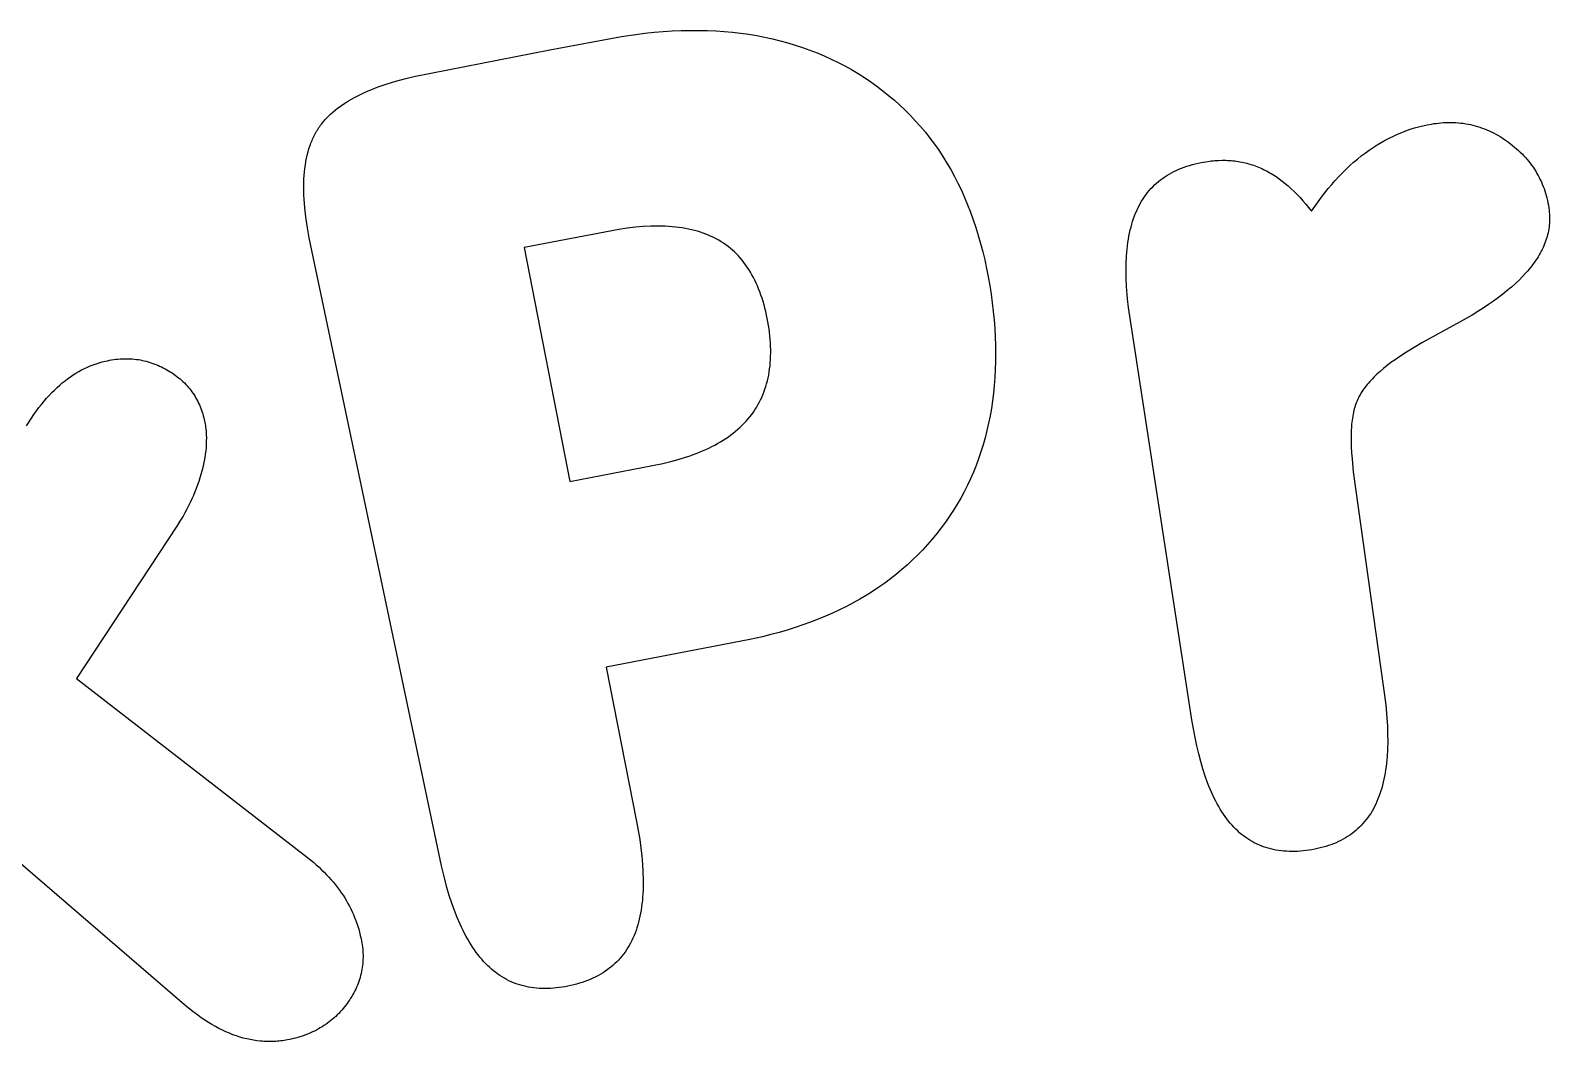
# Model space of a CAD drawing. Extents: x -180 to 180, y -105 to 115.
# Drawn here: x -52.93 to -29.34, y 3.8 to 19.51 of the extents above; entities that cross this region are included whole.
import ezdxf

# ---------------------------------------------------------------- set-up
doc = ezdxf.new("R2010")
doc.units = 0

msp = doc.modelspace()

# ---------------------------------------------------------------- linework, layer by layer
at = {"layer": 'TEXT'}
for points in [[(-43.516945, 7.219113, 0), (-43.490885, 7.078673, 0), (-43.468617, 6.942219, 0), (-43.450143, 6.809746, 0), (-43.435465, 6.681248, 0), (-43.424586, 6.556722, 0), (-43.417507, 6.436161, 0), (-43.414232, 6.319561, 0), (-43.414763, 6.206917, 0), (-43.416456, 6.152077, 0), (-43.419101, 6.098224, 0), (-43.4227, 6.045357, 0), (-43.427253, 5.993475, 0), (-43.43276, 5.942577, 0), (-43.439222, 5.892662, 0), (-43.44664, 5.84373, 0), (-43.455014, 5.795779, 0), (-43.464345, 5.748809, 0), (-43.474634, 5.702819, 0), (-43.48588, 5.657807, 0), (-43.498086, 5.613774, 0), (-43.511251, 5.570717, 0), (-43.525376, 5.528637, 0), (-43.540461, 5.487532, 0), (-43.556508, 5.447401, 0), (-43.573517, 5.408244, 0), (-43.591492, 5.370056, 0), (-43.610436, 5.332834, 0), (-43.630353, 5.296575, 0), (-43.651248, 5.261274, 0), (-43.673123, 5.226928, 0), (-43.695983, 5.193534, 0), (-43.719831, 5.161087, 0), (-43.744671, 5.129584, 0), (-43.770504, 5.099022, 0), (-43.797333, 5.069399, 0), (-43.82516, 5.040713, 0), (-43.853985, 5.01296, 0), (-43.883811, 4.986139, 0), (-43.914639, 4.960247, 0), (-43.946471, 4.935282, 0), (-43.979307, 4.911241, 0), (-44.013142, 4.888124, 0), (-44.047969, 4.865932, 0), (-44.083782, 4.844665, 0), (-44.120573, 4.824323, 0), (-44.158337, 4.804907, 0), (-44.197066, 4.786416, 0), (-44.236754, 4.768852, 0), (-44.277384, 4.752216, 0), (-44.318896, 4.73652, 0), (-44.361219, 4.721777, 0), (-44.404285, 4.708, 0), (-44.448014, 4.695205, 0), (-44.492297, 4.683413, 0), (-44.537016, 4.67265, 0), (-44.582054, 4.66294, 0), (-44.627293, 4.654305, 0), (-44.672622, 4.64677, 0), (-44.717929, 4.640358, 0), (-44.763103, 4.63509, 0), (-44.80804, 4.63099, 0), (-44.852667, 4.628072, 0), (-44.896919, 4.62635, 0), (-44.940729, 4.625839, 0), (-44.984042, 4.626552, 0), (-45.026842, 4.628491, 0), (-45.069122, 4.631659, 0), (-45.110878, 4.636057, 0), (-45.152103, 4.641689, 0), (-45.192791, 4.648555, 0), (-45.232936, 4.656658, 0), (-45.272532, 4.666, 0), (-45.311574, 4.676582, 0), (-45.350063, 4.688406, 0), (-45.387997, 4.701472, 0), (-45.425379, 4.715783, 0), (-45.462209, 4.731339, 0), (-45.498488, 4.748141, 0), (-45.534217, 4.76619, 0), (-45.569395, 4.785488, 0), (-45.604025, 4.806035, 0), (-45.638109, 4.827833, 0), (-45.671649, 4.850884, 0), (-45.704649, 4.875187, 0), (-45.737111, 4.900744, 0), (-45.769038, 4.927556, 0), (-45.800433, 4.955624, 0), (-45.831299, 4.98495, 0), (-45.86164, 5.015535, 0), (-45.891462, 5.047382, 0), (-45.920775, 5.080496, 0), (-45.949587, 5.11488, 0), (-45.977905, 5.150539, 0), (-46.005734, 5.187476, 0), (-46.033077, 5.225693, 0), (-46.059938, 5.265194, 0), (-46.08632, 5.305981, 0), (-46.112223, 5.348056, 0), (-46.137648, 5.39142, 0), (-46.162595, 5.436075, 0), (-46.187065, 5.482021, 0), (-46.211057, 5.52926, 0), (-46.23457, 5.577791, 0), (-46.257604, 5.627614, 0), (-46.302231, 5.731139, 0), (-46.344925, 5.839832, 0), (-46.385677, 5.95369, 0), (-46.424483, 6.072711, 0), (-46.461339, 6.196898, 0), (-46.496243, 6.326251, 0), (-46.544917, 6.529935, 0), (-48.60031, 16.282075, 0), (-48.632841, 16.468913, 0), (-48.65311, 16.612431, 0), (-48.668252, 16.750642, 0), (-48.673898, 16.817759, 0), (-48.678259, 16.883553, 0), (-48.681333, 16.948026, 0), (-48.68312, 17.01118, 0), (-48.683618, 17.073013, 0), (-48.68283, 17.133521, 0), (-48.68076, 17.192694, 0), (-48.677413, 17.250516, 0), (-48.672797, 17.306975, 0), (-48.666913, 17.362066, 0), (-48.65976, 17.415789, 0), (-48.651338, 17.468142, 0), (-48.641648, 17.519129, 0), (-48.630683, 17.568758, 0), (-48.618436, 17.617042, 0), (-48.604902, 17.663996, 0), (-48.590073, 17.709635, 0), (-48.582167, 17.731971, 0), (-48.573931, 17.753991, 0), (-48.565363, 17.7757, 0), (-48.55646, 17.797101, 0), (-48.54722, 17.818201, 0), (-48.537641, 17.839002, 0), (-48.527721, 17.85951, 0), (-48.517456, 17.879731, 0), (-48.506843, 17.899672, 0), (-48.49588, 17.91934, 0), (-48.484563, 17.93874, 0), (-48.472888, 17.957879, 0), (-48.460852, 17.976765, 0), (-48.448453, 17.995403, 0), (-48.435688, 18.013801, 0), (-48.422552, 18.031963, 0), (-48.409043, 18.049897, 0), (-48.395158, 18.067608, 0), (-48.380894, 18.085103, 0), (-48.366248, 18.102388, 0), (-48.351217, 18.119469, 0), (-48.335798, 18.136351, 0), (-48.319987, 18.153041, 0), (-48.303784, 18.169544, 0), (-48.270188, 18.201998, 0), (-48.234996, 18.233745, 0), (-48.198189, 18.264813, 0), (-48.159755, 18.295229, 0), (-48.119689, 18.325, 0), (-48.077988, 18.35413, 0), (-48.034651, 18.382621, 0), (-47.989675, 18.410477, 0), (-47.943059, 18.437702, 0), (-47.894801, 18.464298, 0), (-47.844897, 18.490269, 0), (-47.793349, 18.515618, 0), (-47.740156, 18.540345, 0), (-47.685324, 18.56445, 0), (-47.628855, 18.587931, 0), (-47.570755, 18.610789, 0), (-47.511037, 18.633016, 0), (-47.386808, 18.675547, 0), (-47.256272, 18.715469, 0), (-47.119458, 18.752742, 0), (-46.976137, 18.787374, 0), (-44.863764, 19.203813, 0), (-43.749543, 19.411241, 0), (-43.530214, 19.443298, 0), (-43.386127, 19.460945, 0), (-43.243523, 19.475659, 0), (-43.102406, 19.487444, 0), (-42.962796, 19.496299, 0), (-42.824714, 19.502226, 0), (-42.688175, 19.505228, 0), (-42.553192, 19.505308, 0), (-42.41977, 19.502469, 0), (-42.287905, 19.496712, 0), (-42.157591, 19.488034, 0), (-42.028823, 19.476433, 0), (-41.901594, 19.461907, 0), (-41.775898, 19.444452, 0), (-41.651731, 19.424067, 0), (-41.529089, 19.400751, 0), (-41.407971, 19.374504, 0), (-41.288374, 19.345326, 0), (-41.170299, 19.313219, 0), (-41.05376, 19.278193, 0), (-40.938773, 19.240263, 0), (-40.825356, 19.199441, 0), (-40.71353, 19.155744, 0), (-40.603336, 19.109203, 0), (-40.494821, 19.059851, 0), (-40.388029, 19.007722, 0), (-40.28301, 18.952854, 0), (-40.179828, 18.895294, 0), (-40.078547, 18.835091, 0), (-39.979234, 18.772295, 0), (-39.881953, 18.706957, 0), (-39.786768, 18.639124, 0), (-39.693737, 18.568843, 0), (-39.602922, 18.496164, 0), (-39.51438, 18.42113, 0), (-39.428149, 18.343769, 0), (-39.344266, 18.264106, 0), (-39.262765, 18.182166, 0), (-39.183675, 18.09797, 0), (-39.107006, 18.01152, 0), (-39.03276, 17.922816, 0), (-38.96094, 17.831856, 0), (-38.891549, 17.738639, 0), (-38.824591, 17.643164, 0), (-38.760067, 17.545429, 0), (-38.697981, 17.445433, 0), (-38.638336, 17.343172, 0), (-38.581127, 17.238633, 0), (-38.52635, 17.131797, 0), (-38.474003, 17.022647, 0), (-38.42408, 16.911174, 0), (-38.376575, 16.797391, 0), (-38.331483, 16.681321, 0), (-38.288798, 16.562985, 0), (-38.248515, 16.442416, 0), (-38.210637, 16.319705, 0), (-38.175169, 16.194954, 0), (-38.142116, 16.068264, 0), (-38.111483, 15.939751, 0), (-38.083285, 15.809579, 0), (-38.057537, 15.677921, 0), (-38.034257, 15.544956, 0), (-38.013468, 15.410946, 0), (-37.995237, 15.276509, 0), (-37.979635, 15.142317, 0), (-37.966719, 15.008901, 0), (-37.956539, 14.876685, 0), (-37.949108, 14.7458, 0), (-37.944434, 14.616306, 0), (-37.942523, 14.488261, 0), (-37.943383, 14.361715, 0), (-37.947015, 14.236684, 0), (-37.953421, 14.113174, 0), (-37.962601, 13.991193, 0), (-37.974556, 13.870744, 0), (-37.989281, 13.751816, 0), (-38.006771, 13.634397, 0), (-38.027019, 13.518474, 0), (-38.050021, 13.404035, 0), (-38.075772, 13.29108, 0), (-38.104268, 13.179608, 0), (-38.135504, 13.069621, 0), (-38.169477, 12.96112, 0), (-38.206181, 12.854105, 0), (-38.245613, 12.748576, 0), (-38.287769, 12.644536, 0), (-38.33264, 12.541988, 0), (-38.380206, 12.440952, 0), (-38.430442, 12.341454, 0), (-38.483324, 12.243517, 0), (-38.538823, 12.14717, 0), (-38.596908, 12.052456, 0), (-38.657541, 11.959422, 0), (-38.720686, 11.868115, 0), (-38.786308, 11.778581, 0), (-38.854374, 11.690867, 0), (-38.92485, 11.605019, 0), (-38.997703, 11.521082, 0), (-39.072902, 11.439098, 0), (-39.150425, 11.3591, 0), (-39.230252, 11.281114, 0), (-39.312364, 11.205169, 0), (-39.396742, 11.131289, 0), (-39.48338, 11.059486, 0), (-39.572273, 10.989767, 0), (-39.663414, 10.92214, 0), (-39.756802, 10.85661, 0), (-39.852437, 10.793177, 0), (-39.950324, 10.731836, 0), (-40.050465, 10.672582, 0), (-40.152864, 10.615413, 0), (-40.257527, 10.560322, 0), (-40.364456, 10.507303, 0), (-40.473658, 10.456351, 0), (-40.585138, 10.407458, 0), (-40.698907, 10.360611, 0), (-40.814978, 10.315798, 0), (-40.933362, 10.273011, 0), (-41.054066, 10.232244, 0), (-41.177091, 10.193495, 0), (-41.302426, 10.156764, 0), (-41.430039, 10.122056, 0), (-41.559872, 10.089379, 0), (-41.759059, 10.04411, 0), (-43.986439, 9.617165, 0)], [(-34.893007, 8.79877, 0), (-35.878801, 15.201573, 0), (-35.893564, 15.336023, 0), (-35.899575, 15.401685, 0), (-35.908856, 15.5299, 0), (-35.914475, 15.65396, 0), (-35.916426, 15.773863, 0), (-35.914707, 15.889599, 0), (-35.909321, 16.00116, 0), (-35.905253, 16.055373, 0), (-35.900268, 16.10854, 0), (-35.894366, 16.16066, 0), (-35.887548, 16.211733, 0), (-35.879813, 16.261759, 0), (-35.87116, 16.310739, 0), (-35.861588, 16.358674, 0), (-35.851096, 16.405567, 0), (-35.839683, 16.451421, 0), (-35.827345, 16.496238, 0), (-35.814081, 16.540026, 0), (-35.799886, 16.582789, 0), (-35.784759, 16.624533, 0), (-35.768695, 16.665266, 0), (-35.751691, 16.704994, 0), (-35.733741, 16.743725, 0), (-35.714843, 16.781467, 0), (-35.694995, 16.818222, 0), (-35.674195, 16.853991, 0), (-35.652443, 16.888777, 0), (-35.629738, 16.922582, 0), (-35.606079, 16.955407, 0), (-35.581464, 16.987255, 0), (-35.555892, 17.018127, 0), (-35.529363, 17.048025, 0), (-35.501873, 17.076952, 0), (-35.473423, 17.104914, 0), (-35.444008, 17.131913, 0), (-35.413628, 17.157953, 0), (-35.382285, 17.183035, 0), (-35.349981, 17.207158, 0), (-35.316718, 17.230323, 0), (-35.282498, 17.25253, 0), (-35.247323, 17.273778, 0), (-35.211197, 17.294066, 0), (-35.174121, 17.313392, 0), (-35.136095, 17.331755, 0), (-35.097112, 17.349157, 0), (-35.057162, 17.365597, 0), (-35.016233, 17.381077, 0), (-34.974303, 17.395597, 0), (-34.931288, 17.40917, 0), (-34.887109, 17.421803, 0), (-34.841748, 17.433497, 0), (-34.795262, 17.444241, 0), (-34.747947, 17.453989, 0), (-34.677816, 17.466404, 0), (-34.623061, 17.474445, 0), (-34.593387, 17.478074, 0), (-34.564706, 17.481067, 0), (-34.536381, 17.483521, 0), (-34.479951, 17.486933, 0), (-34.423543, 17.48839, 0), (-34.395439, 17.488371, 0), (-34.367438, 17.487848, 0), (-34.339552, 17.486822, 0), (-34.31179, 17.485288, 0), (-34.284164, 17.483247, 0), (-34.256675, 17.480698, 0), (-34.229324, 17.47764, 0), (-34.202112, 17.474072, 0), (-34.17504, 17.469993, 0), (-34.148107, 17.465404, 0), (-34.121312, 17.460304, 0), (-34.094654, 17.454693, 0), (-34.068131, 17.44857, 0), (-34.041742, 17.441936, 0), (-34.015485, 17.43479, 0), (-33.989361, 17.427132, 0), (-33.963367, 17.418961, 0), (-33.937502, 17.410277, 0), (-33.911764, 17.401081, 0), (-33.886152, 17.39137, 0), (-33.860665, 17.381146, 0), (-33.8353, 17.370408, 0), (-33.810056, 17.359154, 0), (-33.784932, 17.347386, 0), (-33.759926, 17.335103, 0), (-33.735037, 17.322304, 0), (-33.710263, 17.308988, 0), (-33.685604, 17.295156, 0), (-33.661057, 17.280808, 0), (-33.636622, 17.265942, 0), (-33.588081, 17.234657, 0), (-33.539971, 17.2013, 0), (-33.492286, 17.165867, 0), (-33.445019, 17.128358, 0), (-33.398164, 17.08877, 0), (-33.351715, 17.047102, 0), (-33.305672, 17.003352, 0), (-33.260032, 16.957522, 0), (-33.214797, 16.909611, 0), (-33.169964, 16.859618, 0), (-33.125534, 16.807544, 0), (-33.081505, 16.753388, 0), (-33.037878, 16.69715, 0), (-32.98736, 16.771571, 0), (-32.936093, 16.843977, 0), (-32.884082, 16.914367, 0), (-32.831335, 16.982737, 0), (-32.777858, 17.049087, 0), (-32.723658, 17.113412, 0), (-32.668741, 17.175712, 0), (-32.613115, 17.235983, 0), (-32.556787, 17.294224, 0), (-32.499765, 17.350431, 0), (-32.442059, 17.404601, 0), (-32.383678, 17.456731, 0), (-32.324632, 17.506818, 0), (-32.26493, 17.554858, 0), (-32.204582, 17.600849, 0), (-32.143596, 17.644787, 0), (-32.081988, 17.686668, 0), (-32.019793, 17.72648, 0), (-31.957053, 17.764212, 0), (-31.893808, 17.79985, 0), (-31.830099, 17.833383, 0), (-31.765967, 17.864801, 0), (-31.70145, 17.894094, 0), (-31.636587, 17.921254, 0), (-31.571413, 17.946273, 0), (-31.505946, 17.969147, 0), (-31.440196, 17.989874, 0), (-31.374176, 18.008452, 0), (-31.30787, 18.024884, 0), (-31.241141, 18.039189, 0), (-31.173573, 18.05142, 0), (-31.138923, 18.05681, 0), (-31.102895, 18.061753, 0), (-31.065258, 18.06617, 0), (-31.026514, 18.069892, 0), (-30.987425, 18.07276, 0), (-30.948307, 18.074719, 0), (-30.909317, 18.075741, 0), (-30.870503, 18.075819, 0), (-30.831887, 18.074947, 0), (-30.793489, 18.073121, 0), (-30.755326, 18.070336, 0), (-30.717401, 18.06659, 0), (-30.679713, 18.061878, 0), (-30.642263, 18.056198, 0), (-30.605049, 18.049548, 0), (-30.568068, 18.041929, 0), (-30.531316, 18.033341, 0), (-30.49479, 18.023786, 0), (-30.458486, 18.013266, 0), (-30.422407, 18.001783, 0), (-30.386556, 17.989342, 0), (-30.350936, 17.975944, 0), (-30.315551, 17.961594, 0), (-30.280403, 17.946295, 0), (-30.245497, 17.93005, 0), (-30.210834, 17.912863, 0), (-30.176424, 17.894739, 0), (-30.14229, 17.8757, 0), (-30.108462, 17.855769, 0), (-30.074969, 17.834969, 0), (-30.041844, 17.813326, 0), (-30.009131, 17.790877, 0), (-29.976879, 17.767658, 0), (-29.945136, 17.743709, 0), (-29.91395, 17.719065, 0), (-29.883367, 17.693765, 0), (-29.853431, 17.667844, 0), (-29.824188, 17.641338, 0), (-29.795681, 17.614282, 0), (-29.76794, 17.586699, 0), (-29.740993, 17.558612, 0), (-29.714867, 17.530044, 0), (-29.689587, 17.501013, 0), (-29.665159, 17.471525, 0), (-29.641587, 17.441582, 0), (-29.618874, 17.411185, 0), (-29.597023, 17.380337, 0), (-29.576037, 17.34904, 0), (-29.55592, 17.317296, 0), (-29.536674, 17.285107, 0), (-29.518303, 17.252473, 0), (-29.500808, 17.219397, 0), (-29.484191, 17.185876, 0), (-29.468453, 17.151911, 0), (-29.453595, 17.117502, 0), (-29.439617, 17.082657, 0), (-29.426517, 17.047386, 0), (-29.414296, 17.011698, 0), (-29.402953, 16.975615, 0), (-29.39249, 16.939213, 0), (-29.382906, 16.902566, 0), (-29.374194, 16.865686, 0), (-29.366336, 16.82851, 0), (-29.35929, 16.790745, 0), (-29.352969, 16.75164, 0), (-29.347112, 16.707455, 0), (-29.344421, 16.681505, 0), (-29.342186, 16.65354, 0), (-29.340651, 16.624718, 0), (-29.339901, 16.595529, 0), (-29.339973, 16.566222, 0), (-29.340879, 16.536877, 0), (-29.342622, 16.50753, 0), (-29.345208, 16.478218, 0), (-29.348639, 16.448971, 0), (-29.352916, 16.419799, 0), (-29.358039, 16.390709, 0), (-29.364007, 16.361704, 0), (-29.370819, 16.332789, 0), (-29.378475, 16.303957, 0), (-29.386973, 16.275201, 0), (-29.39631, 16.246514, 0), (-29.406485, 16.217888, 0), (-29.417498, 16.189321, 0), (-29.429348, 16.160812, 0), (-29.442034, 16.132359, 0), (-29.455557, 16.10396, 0), (-29.469916, 16.075615, 0), (-29.48511, 16.047322, 0), (-29.50114, 16.019078, 0), (-29.518004, 15.990884, 0), (-29.535703, 15.962737, 0), (-29.554236, 15.934639, 0), (-29.573603, 15.906587, 0), (-29.593804, 15.878582, 0), (-29.614838, 15.850623, 0), (-29.636706, 15.822709, 0), (-29.659407, 15.794841, 0), (-29.682941, 15.767016, 0), (-29.707307, 15.739236, 0), (-29.758538, 15.683809, 0), (-29.813097, 15.628556, 0), (-29.870983, 15.573478, 0), (-29.932194, 15.518573, 0), (-29.99673, 15.463839, 0), (-30.064588, 15.409272, 0), (-30.135771, 15.354867, 0), (-30.210279, 15.300619, 0), (-30.288109, 15.246527, 0), (-30.36925, 15.192593, 0), (-30.453669, 15.13883, 0), (-30.541315, 15.085264, 0), (-30.72736, 14.978118, 0), (-31.323328, 14.6512, 0), (-31.561412, 14.509351, 0), (-31.667824, 14.441394, 0), (-31.740527, 14.391585, 0), (-31.803374, 14.346145, 0), (-31.863133, 14.300565, 0), (-31.919366, 14.255153, 0), (-31.972283, 14.209828, 0), (-32.021993, 14.164561, 0), (-32.06855, 14.119351, 0), (-32.090654, 14.096765, 0), (-32.111977, 14.074188, 0), (-32.132523, 14.05162, 0), (-32.152291, 14.029055, 0), (-32.171285, 14.006487, 0), (-32.189505, 13.983909, 0), (-32.206953, 13.961316, 0), (-32.223631, 13.938702, 0), (-32.23954, 13.91606, 0), (-32.254681, 13.893386, 0), (-32.269057, 13.870665, 0), (-32.282679, 13.847859, 0), (-32.295558, 13.824921, 0), (-32.307704, 13.801806, 0), (-32.319131, 13.778462, 0), (-32.329856, 13.754818, 0), (-32.339899, 13.730799, 0), (-32.349277, 13.706328, 0), (-32.358011, 13.681329, 0), (-32.366118, 13.65573, 0), (-32.373617, 13.629456, 0), (-32.380527, 13.602433, 0), (-32.386864, 13.574592, 0), (-32.392641, 13.545881, 0), (-32.397871, 13.516253, 0), (-32.402565, 13.485661, 0), (-32.406734, 13.454062, 0), (-32.410383, 13.421435, 0), (-32.413516, 13.387762, 0), (-32.416138, 13.353027, 0), (-32.419859, 13.280327, 0), (-32.421548, 13.203324, 0), (-32.421203, 13.122038, 0), (-32.418816, 13.036512, 0), (-32.414376, 12.946802, 0), (-32.407865, 12.852952, 0), (-32.38857, 12.652497, 0), (-31.885256, 9.029476, 0), (-31.867126, 8.830036, 0), (-31.859395, 8.701998, 0), (-31.855176, 8.578147, 0), (-31.854461, 8.458502, 0), (-31.857245, 8.343062, 0), (-31.863517, 8.231823, 0), (-31.867958, 8.177779, 0), (-31.873267, 8.124785, 0), (-31.879444, 8.072837, 0), (-31.886488, 8.021936, 0), (-31.894398, 7.972078, 0), (-31.903175, 7.923261, 0), (-31.912822, 7.875477, 0), (-31.92334, 7.828722, 0), (-31.934731, 7.782992, 0), (-31.946998, 7.738282, 0), (-31.960143, 7.694592, 0), (-31.974168, 7.651917, 0), (-31.989076, 7.610256, 0), (-32.004868, 7.569606, 0), (-32.021548, 7.529965, 0), (-32.039118, 7.491329, 0), (-32.057579, 7.453697, 0), (-32.076936, 7.417066, 0), (-32.097193, 7.381433, 0), (-32.118352, 7.346795, 0), (-32.140417, 7.31315, 0), (-32.163392, 7.280495, 0), (-32.187281, 7.248827, 0), (-32.212087, 7.218143, 0), (-32.237812, 7.188442, 0), (-32.26446, 7.15972, 0), (-32.292032, 7.131977, 0), (-32.320528, 7.105209, 0), (-32.349951, 7.079417, 0), (-32.380303, 7.054597, 0), (-32.411583, 7.030747, 0), (-32.443795, 7.007867, 0), (-32.476937, 6.985955, 0), (-32.511006, 6.96501, 0), (-32.545993, 6.945032, 0), (-32.581893, 6.926022, 0), (-32.618698, 6.90798, 0), (-32.656402, 6.890906, 0), (-32.694999, 6.8748, 0), (-32.734481, 6.859663, 0), (-32.774831, 6.845496, 0), (-32.815991, 6.832306, 0), (-32.857891, 6.820105, 0), (-32.900462, 6.8089, 0), (-32.943626, 6.798702, 0), (-32.987275, 6.789528, 0), (-33.031292, 6.781395, 0), (-33.07556, 6.774318, 0), (-33.119965, 6.768316, 0), (-33.164395, 6.763404, 0), (-33.208739, 6.759598, 0), (-33.252886, 6.756914, 0), (-33.296735, 6.755366, 0), (-33.340213, 6.754966, 0), (-33.383255, 6.755724, 0), (-33.425796, 6.75765, 0), (-33.467781, 6.760753, 0), (-33.509195, 6.765036, 0), (-33.550033, 6.770502, 0), (-33.590289, 6.777151, 0), (-33.629958, 6.784988, 0), (-33.669035, 6.794012, 0), (-33.707514, 6.804227, 0), (-33.74539, 6.815635, 0), (-33.782658, 6.828236, 0), (-33.819321, 6.842034, 0), (-33.855378, 6.85703, 0), (-33.890834, 6.873227, 0), (-33.925688, 6.890626, 0), (-33.959944, 6.909229, 0), (-33.993602, 6.929039, 0), (-34.026666, 6.950057, 0), (-34.059138, 6.972286, 0), (-34.091021, 6.995728, 0), (-34.122321, 7.020384, 0), (-34.153042, 7.046259, 0), (-34.183189, 7.073353, 0), (-34.212767, 7.10167, 0), (-34.241781, 7.131211, 0), (-34.270235, 7.16198, 0), (-34.298134, 7.193978, 0), (-34.325479, 7.227206, 0), (-34.352271, 7.261665, 0), (-34.378512, 7.297355, 0), (-34.404202, 7.334277, 0), (-34.429342, 7.372432, 0), (-34.453934, 7.41182, 0), (-34.477978, 7.452441, 0), (-34.501475, 7.494296, 0), (-34.524427, 7.537387, 0), (-34.546834, 7.581713, 0), (-34.568698, 7.627275, 0), (-34.590019, 7.674073, 0), (-34.610799, 7.722109, 0), (-34.631038, 7.771382, 0), (-34.650738, 7.821894, 0), (-34.688522, 7.926634, 0), (-34.724156, 8.036333, 0), (-34.757643, 8.150992, 0), (-34.788987, 8.270613, 0), (-34.818192, 8.395199, 0), (-34.845262, 8.524753, 0), (-34.870199, 8.659275, 0)], [(-44.551313, 12.502389, 0), (-43.110383, 12.781408, 0), (-42.986816, 12.810297, 0), (-42.86863, 12.841825, 0), (-42.755219, 12.876111, 0), (-42.700255, 12.894301, 0), (-42.646447, 12.913192, 0), (-42.593796, 12.932785, 0), (-42.542302, 12.953081, 0), (-42.491965, 12.97408, 0), (-42.442787, 12.995782, 0), (-42.394767, 13.018189, 0), (-42.347907, 13.041301, 0), (-42.302206, 13.065118, 0), (-42.257665, 13.089639, 0), (-42.214285, 13.114863, 0), (-42.172066, 13.14079, 0), (-42.131007, 13.167418, 0), (-42.091112, 13.194746, 0), (-42.05238, 13.222774, 0), (-42.014813, 13.251501, 0), (-41.978413, 13.280926, 0), (-41.943181, 13.311049, 0), (-41.909116, 13.341873, 0), (-41.876222, 13.373398, 0), (-41.844497, 13.405624, 0), (-41.813944, 13.438555, 0), (-41.784564, 13.472189, 0), (-41.756356, 13.506529, 0), (-41.729322, 13.541577, 0), (-41.703464, 13.577333, 0), (-41.678783, 13.613802, 0), (-41.65528, 13.650986, 0), (-41.632956, 13.688887, 0), (-41.611812, 13.727508, 0), (-41.591851, 13.766853, 0), (-41.573072, 13.806923, 0), (-41.555478, 13.847721, 0), (-41.53907, 13.889248, 0), (-41.523847, 13.931507, 0), (-41.509812, 13.974497, 0), (-41.496965, 14.01822, 0), (-41.485307, 14.062677, 0), (-41.474838, 14.10787, 0), (-41.46556, 14.153799, 0), (-41.457474, 14.200465, 0), (-41.450578, 14.247861, 0), (-41.444871, 14.29598, 0), (-41.440354, 14.344814, 0), (-41.437023, 14.394357, 0), (-41.43488, 14.4446, 0), (-41.433922, 14.495537, 0), (-41.434149, 14.547159, 0), (-41.435557, 14.599448, 0), (-41.438135, 14.652337, 0), (-41.441867, 14.705747, 0), (-41.446739, 14.759599, 0), (-41.452734, 14.813804, 0), (-41.459828, 14.868233, 0), (-41.467993, 14.922748, 0), (-41.477202, 14.977211, 0), (-41.487428, 15.031483, 0), (-41.498644, 15.085429, 0), (-41.510822, 15.138911, 0), (-41.523936, 15.191795, 0), (-41.537959, 15.243953, 0), (-41.552875, 15.29529, 0), (-41.568667, 15.345724, 0), (-41.585321, 15.395167, 0), (-41.602822, 15.443549, 0), (-41.621168, 15.490848, 0), (-41.640359, 15.537054, 0), (-41.660395, 15.582161, 0), (-41.681274, 15.626158, 0), (-41.702998, 15.669038, 0), (-41.725565, 15.710792, 0), (-41.748976, 15.75141, 0), (-41.773231, 15.790887, 0), (-41.798331, 15.82922, 0), (-41.82428, 15.86641, 0), (-41.851081, 15.902457, 0), (-41.878736, 15.937361, 0), (-41.907248, 15.971123, 0), (-41.936619, 16.003742, 0), (-41.966852, 16.035219, 0), (-41.997951, 16.065554, 0), (-42.029919, 16.094751, 0), (-42.06276, 16.122814, 0), (-42.096479, 16.149745, 0), (-42.13108, 16.175549, 0), (-42.166567, 16.200229, 0), (-42.202944, 16.223789, 0), (-42.240217, 16.246232, 0), (-42.278388, 16.267562, 0), (-42.317461, 16.287783, 0), (-42.357441, 16.306896, 0), (-42.398331, 16.324906, 0), (-42.440135, 16.341814, 0), (-42.482857, 16.357625, 0), (-42.526499, 16.372341, 0), (-42.571066, 16.385965, 0), (-42.616563, 16.3985, 0), (-42.662995, 16.409951, 0), (-42.710372, 16.420323, 0), (-42.7587, 16.42962, 0), (-42.807986, 16.437845, 0), (-42.858232, 16.445001, 0), (-42.90944, 16.451085, 0), (-42.961611, 16.456099, 0), (-43.014747, 16.46004, 0), (-43.068845, 16.462909, 0), (-43.123903, 16.464703, 0), (-43.179919, 16.46542, 0), (-43.23689, 16.46506, 0), (-43.294811, 16.463621, 0), (-43.413483, 16.457505, 0), (-43.535876, 16.447067, 0), (-43.661976, 16.432293, 0), (-43.792658, 16.413004, 0), (-45.261961, 16.132187, 0)]]:
    msp.add_polyline3d(points, close=True, dxfattribs=at)
msp.add_polyline3d([(-52.991978, 13.367004, 0), (-52.914063, 13.48515, 0), (-52.874858, 13.541314, 0), (-52.835496, 13.595537, 0), (-52.795985, 13.647805, 0), (-52.756334, 13.69811, 0), (-52.716549, 13.746445, 0), (-52.676633, 13.79281, 0), (-52.636577, 13.837217, 0), (-52.596365, 13.87969, 0), (-52.555963, 13.920276, 0), (-52.51533, 13.959029, 0), (-52.474405, 13.996022, 0), (-52.433133, 14.031322, 0), (-52.391491, 14.064958, 0), (-52.349464, 14.096949, 0), (-52.307037, 14.127315, 0), (-52.264198, 14.156074, 0), (-52.220945, 14.183236, 0), (-52.177279, 14.208813, 0), (-52.133201, 14.232814, 0), (-52.088725, 14.255248, 0), (-52.043919, 14.276113, 0), (-51.998847, 14.295407, 0), (-51.953523, 14.313131, 0), (-51.907889, 14.3293, 0), (-51.861664, 14.343973, 0), (-51.814129, 14.357307, 0), (-51.789, 14.363648, 0), (-51.761694, 14.369999, 0), (-51.731802, 14.376362, 0), (-51.700045, 14.382488, 0), (-51.667569, 14.388064, 0), (-51.634856, 14.392971, 0), (-51.602148, 14.397148, 0), (-51.569522, 14.400576, 0), (-51.537011, 14.403246, 0), (-51.504649, 14.405148, 0), (-51.472465, 14.406275, 0), (-51.440465, 14.406623, 0), (-51.408652, 14.406189, 0), (-51.377029, 14.404969, 0), (-51.345596, 14.402962, 0), (-51.314348, 14.40017, 0), (-51.283278, 14.396594, 0), (-51.25238, 14.392237, 0), (-51.221648, 14.3871, 0), (-51.191084, 14.381187, 0), (-51.160688, 14.3745, 0), (-51.130463, 14.367041, 0), (-51.100411, 14.358812, 0), (-51.070533, 14.349817, 0), (-51.040831, 14.340058, 0), (-51.011307, 14.329536, 0), (-50.981967, 14.318258, 0), (-50.952829, 14.306236, 0), (-50.923916, 14.293487, 0), (-50.89525, 14.280027, 0), (-50.866856, 14.265875, 0), (-50.838768, 14.251053, 0), (-50.811027, 14.235589, 0), (-50.783669, 14.219507, 0), (-50.756732, 14.202833, 0), (-50.730254, 14.185594, 0), (-50.70427, 14.167813, 0), (-50.678815, 14.149517, 0), (-50.653924, 14.130728, 0), (-50.629621, 14.111466, 0), (-50.605929, 14.091744, 0), (-50.582868, 14.07158, 0), (-50.560459, 14.050986, 0), (-50.538706, 14.029965, 0), (-50.517612, 14.008519, 0), (-50.497179, 13.986647, 0), (-50.477409, 13.964351, 0), (-50.458305, 13.941631, 0), (-50.439869, 13.918487, 0), (-50.422103, 13.89492, 0), (-50.405009, 13.87093, 0), (-50.388587, 13.846508, 0), (-50.372835, 13.821648, 0), (-50.357754, 13.796339, 0), (-50.343341, 13.770576, 0), (-50.329595, 13.744354, 0), (-50.316515, 13.717673, 0), (-50.304098, 13.69053, 0), (-50.292344, 13.66293, 0), (-50.281257, 13.634902, 0), (-50.270845, 13.60648, 0), (-50.261113, 13.577697, 0), (-50.252075, 13.54863, 0), (-50.24378, 13.519519, 0), (-50.236311, 13.490818, 0), (-50.229833, 13.463534, 0), (-50.224356, 13.438156, 0), (-50.219684, 13.414227, 0), (-50.215571, 13.390874, 0), (-50.211918, 13.367712, 0), (-50.208682, 13.344537, 0), (-50.205849, 13.321283, 0), (-50.201368, 13.274407, 0), (-50.198442, 13.226859, 0), (-50.197063, 13.178552, 0), (-50.197228, 13.129459, 0), (-50.198929, 13.079647, 0), (-50.202155, 13.029201, 0), (-50.206892, 12.978175, 0), (-50.213126, 12.926614, 0), (-50.220843, 12.874563, 0), (-50.230026, 12.822069, 0), (-50.240656, 12.769182, 0), (-50.252712, 12.715951, 0), (-50.266173, 12.662429, 0), (-50.281019, 12.608664, 0), (-50.29723, 12.554703, 0), (-50.314785, 12.500589, 0), (-50.333665, 12.446366, 0), (-50.353847, 12.392088, 0), (-50.37529, 12.337843, 0), (-50.397955, 12.283717, 0), (-50.421825, 12.229748, 0), (-50.446889, 12.175956, 0), (-50.47315, 12.122339, 0), (-50.500611, 12.068883, 0), (-50.52928, 12.015563, 0), (-50.559157, 11.962368, 0), (-50.606347, 11.882645, 0), (-50.653989, 11.806697, 0), (-52.210571, 9.4404, 0), (-48.624973, 6.6634, 0), (-48.578599, 6.625542, 0), (-48.533596, 6.587468, 0), (-48.489972, 6.549184, 0), (-48.447728, 6.510694, 0), (-48.40687, 6.472005, 0), (-48.367403, 6.433126, 0), (-48.329333, 6.394062, 0), (-48.292664, 6.354819, 0), (-48.257394, 6.315398, 0), (-48.223514, 6.275791, 0), (-48.191003, 6.23598, 0), (-48.159828, 6.195932, 0), (-48.129945, 6.155602, 0), (-48.101298, 6.11493, 0), (-48.073834, 6.07386, 0), (-48.047531, 6.032369, 0), (-48.022375, 5.99044, 0), (-47.99835, 5.948059, 0), (-47.975442, 5.905212, 0), (-47.953643, 5.861898, 0), (-47.932944, 5.818116, 0), (-47.913339, 5.773867, 0), (-47.89482, 5.729163, 0), (-47.87739, 5.684065, 0), (-47.86105, 5.638635, 0), (-47.845793, 5.592883, 0), (-47.831604, 5.546755, 0), (-47.818422, 5.499982, 0), (-47.806109, 5.45188, 0), (-47.7941, 5.399042, 0), (-47.78809, 5.369114, 0), (-47.782385, 5.337417, 0), (-47.777308, 5.305044, 0), (-47.772984, 5.272444, 0), (-47.769474, 5.23984, 0), (-47.7668, 5.207299, 0), (-47.764973, 5.17485, 0), (-47.764003, 5.142519, 0), (-47.763901, 5.11033, 0), (-47.764669, 5.078289, 0), (-47.766312, 5.046396, 0), (-47.76883, 5.014652, 0), (-47.772226, 4.983058, 0), (-47.776491, 4.951619, 0), (-47.781615, 4.920339, 0), (-47.787589, 4.889221, 0), (-47.794403, 4.858271, 0), (-47.802049, 4.827495, 0), (-47.810522, 4.796902, 0), (-47.819815, 4.7665, 0), (-47.82992, 4.736296, 0), (-47.840832, 4.7063, 0), (-47.852542, 4.676518, 0), (-47.865045, 4.646959, 0), (-47.878333, 4.617631, 0), (-47.892399, 4.588546, 0), (-47.907232, 4.559716, 0), (-47.922825, 4.531154, 0), (-47.93917, 4.50287, 0), (-47.956256, 4.474877, 0), (-47.974075, 4.447188, 0), (-47.99262, 4.419814, 0), (-48.011876, 4.392773, 0), (-48.031817, 4.366103, 0), (-48.052412, 4.339851, 0), (-48.073628, 4.314061, 0), (-48.095437, 4.288774, 0), (-48.117818, 4.264021, 0), (-48.140751, 4.239831, 0), (-48.164217, 4.216231, 0), (-48.188202, 4.193245, 0), (-48.2127, 4.17088, 0), (-48.237711, 4.149139, 0), (-48.263235, 4.128025, 0), (-48.289272, 4.107541, 0), (-48.315821, 4.087688, 0), (-48.342881, 4.068472, 0), (-48.370451, 4.049893, 0), (-48.398534, 4.031954, 0), (-48.427139, 4.014656, 0), (-48.456276, 3.997996, 0), (-48.485957, 3.981973, 0), (-48.516192, 3.966586, 0), (-48.546985, 3.951832, 0), (-48.578338, 3.937709, 0), (-48.610256, 3.924213, 0), (-48.642733, 3.911344, 0), (-48.675736, 3.899107, 0), (-48.709223, 3.88751, 0), (-48.743153, 3.876561, 0), (-48.777435, 3.866278, 0), (-48.811775, 3.856721, 0), (-48.845614, 3.848003, 0), (-48.877698, 3.84036, 0), (-48.907384, 3.833859, 0), (-48.935181, 3.828312, 0), (-48.962123, 3.823445, 0), (-48.988664, 3.819141, 0), (-49.015042, 3.815346, 0), (-49.041335, 3.812039, 0), (-49.067578, 3.809213, 0), (-49.093805, 3.80686, 0), (-49.120049, 3.804972, 0), (-49.146318, 3.803546, 0), (-49.172619, 3.802582, 0), (-49.198959, 3.802078, 0), (-49.225339, 3.802034, 0), (-49.251758, 3.802451, 0), (-49.278209, 3.803332, 0), (-49.304687, 3.804679, 0), (-49.331186, 3.806493, 0), (-49.357706, 3.808777, 0), (-49.410806, 3.814757, 0), (-49.463983, 3.822624, 0), (-49.517233, 3.832385, 0), (-49.570553, 3.844048, 0), (-49.623948, 3.857619, 0), (-49.677423, 3.873106, 0), (-49.730983, 3.890515, 0), (-49.78464, 3.909854, 0), (-49.838421, 3.931145, 0), (-49.892359, 3.954406, 0), (-49.94648, 3.979653, 0), (-50.000804, 4.006897, 0), (-50.055344, 4.036145, 0), (-50.110106, 4.0674, 0), (-50.165093, 4.100662, 0), (-50.220305, 4.135932, 0), (-50.27574, 4.173207, 0), (-50.331395, 4.212485, 0), (-50.38727, 4.253764, 0), (-50.471501, 4.319436, 0), (-50.570432, 4.401768, 0), (-54.469692, 7.759538, 0)], dxfattribs=at)

doc.saveas('drawing.dxf')
